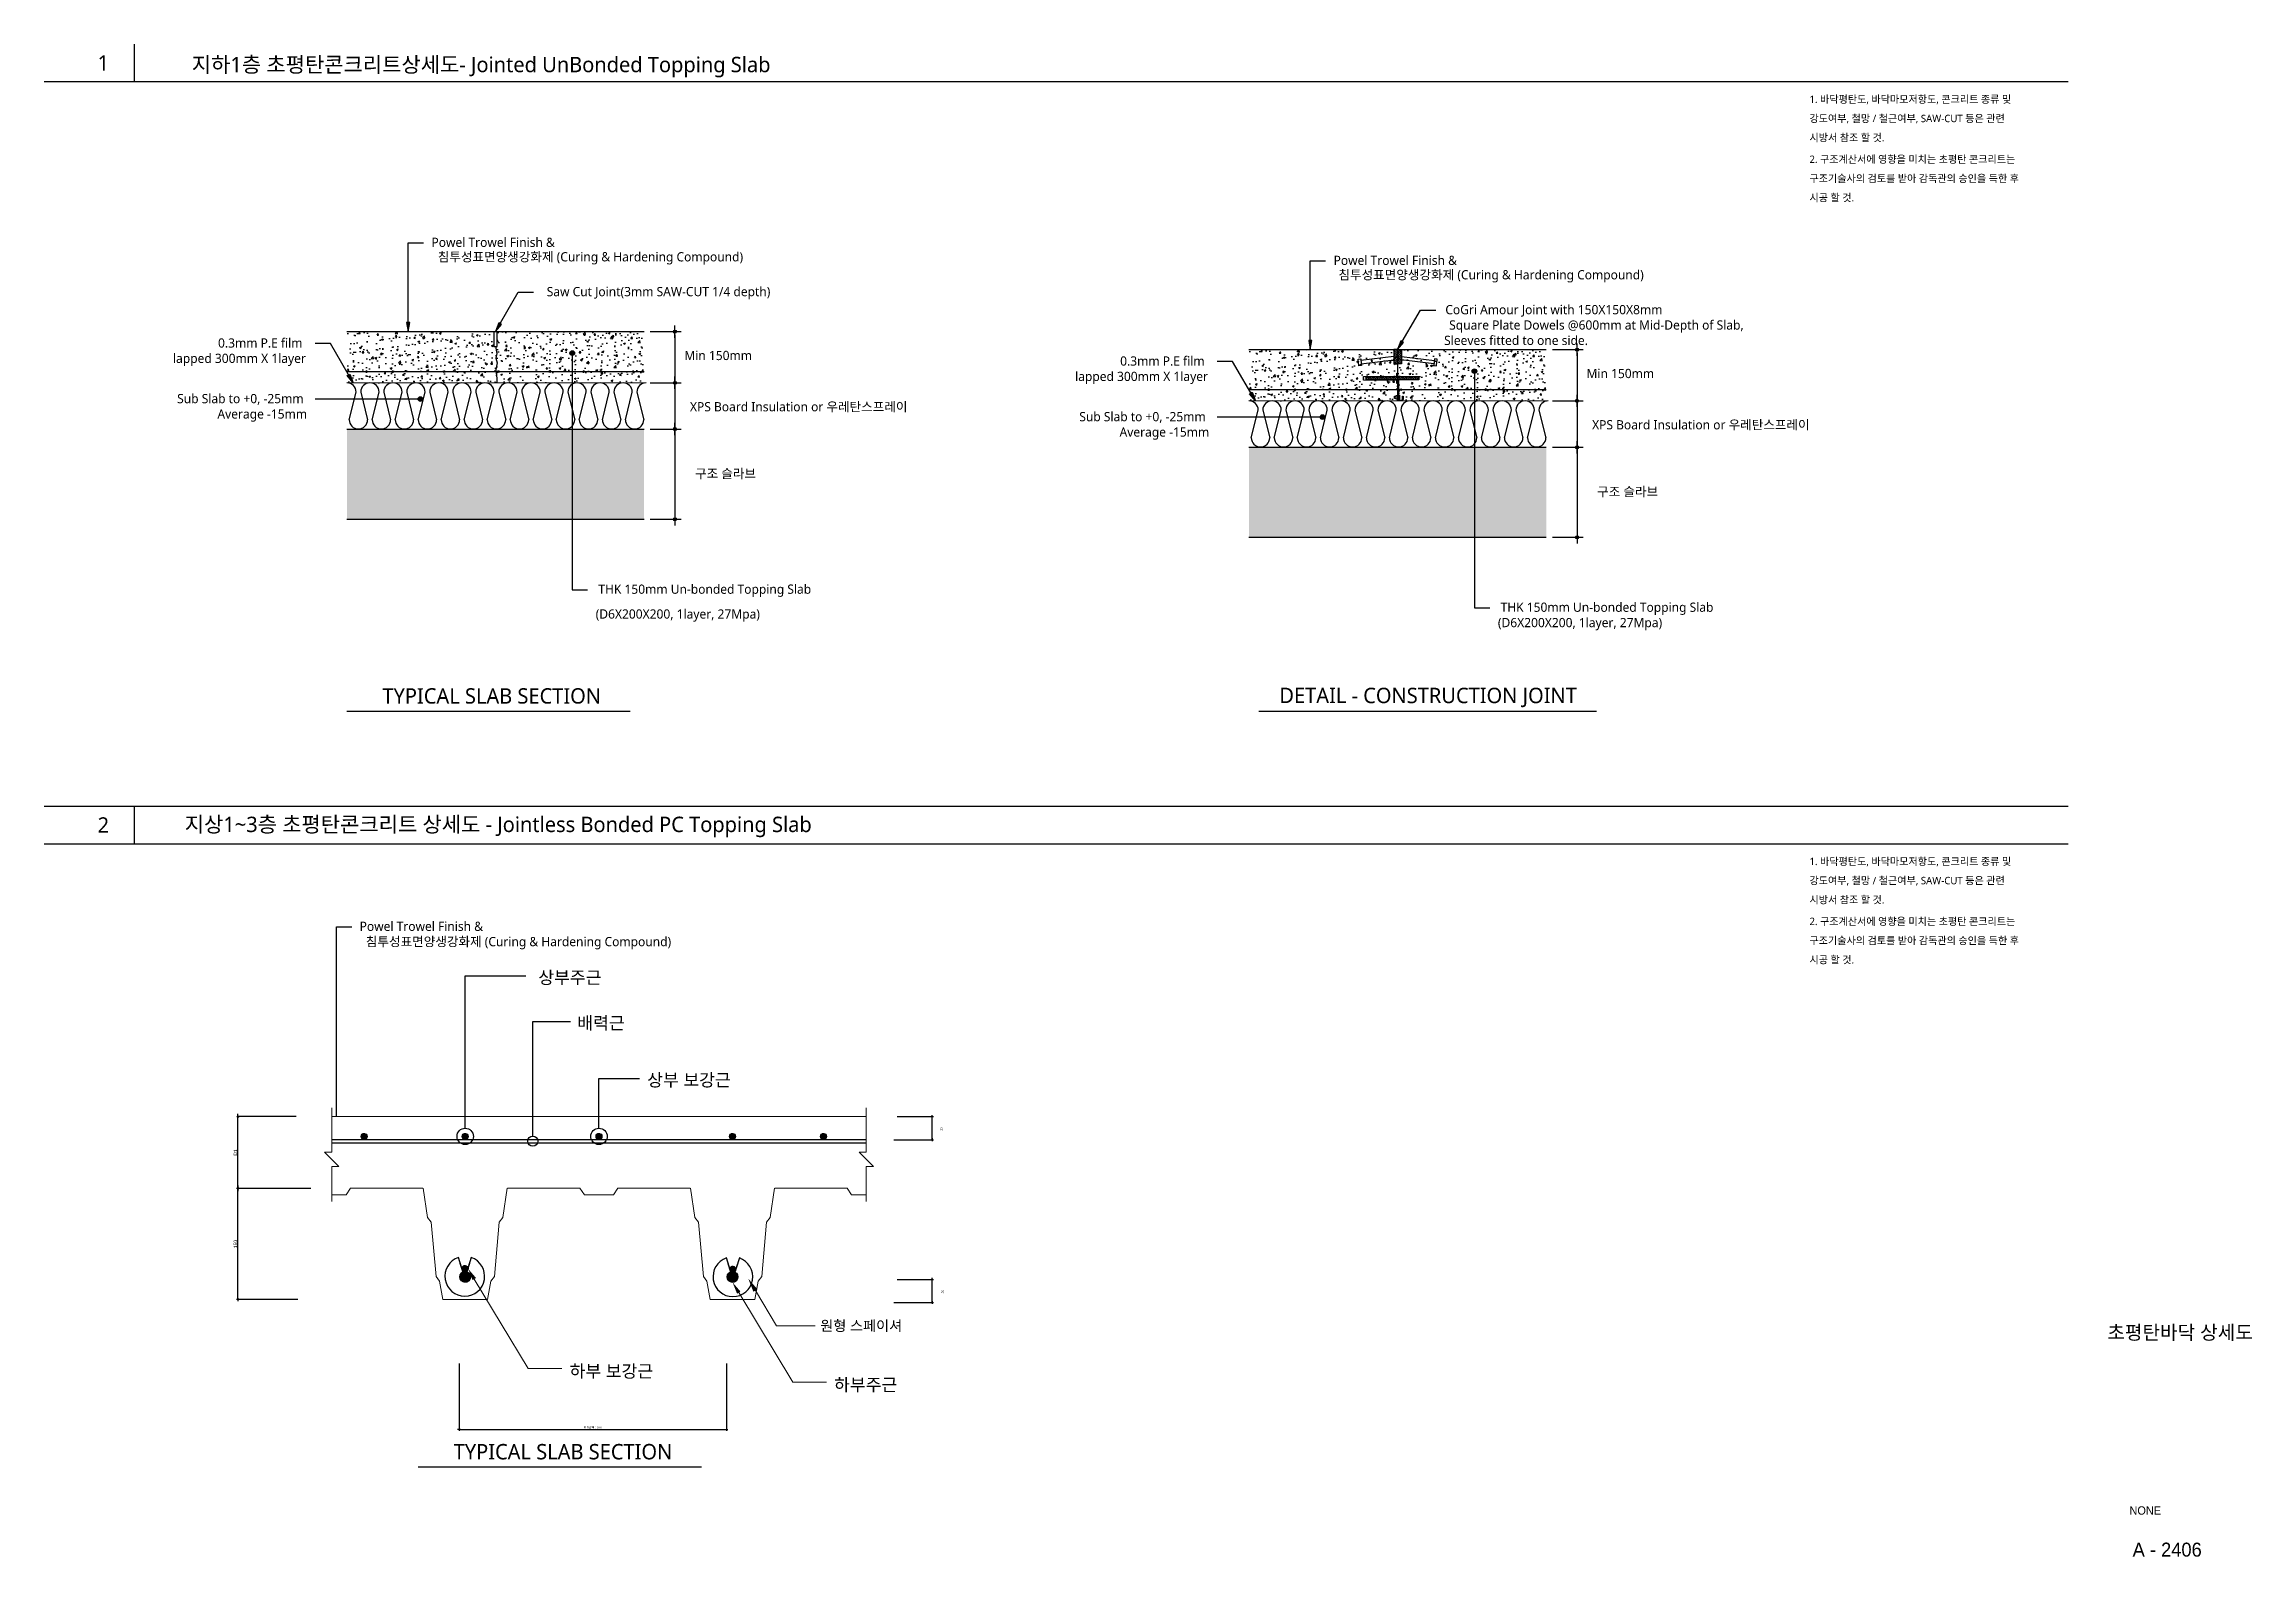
# Model space of a CAD drawing. Header units: millimetres. Extents: x 57495 to 452331, y -19384 to 251052.
import ezdxf
from ezdxf.enums import TextEntityAlignment as Align

# ---------------------------------------------------------------- set-up
doc = ezdxf.new("R2010")
doc.units = ezdxf.units.MM
doc.header["$LTSCALE"] = 50
for name, color, linetype in [('4A.TEC FORM-TEXT', 3, 'Continuous'), ('4A.TEC TEXT 2', 3, 'Continuous'), ('7DIM', 9, 'Continuous'), ('_실명', 7, 'Continuous'), ('A-DIM-S', 9, 'Continuous'), ('A-ELE-2', 2, 'Continuous'), ('A-ELE-3', 3, 'Continuous'), ('A-ELE-7', 7, 'Continuous'), ('A-ELE-8', 8, 'Continuous'), ('A-ELE-9', 9, 'Continuous'), ('A-FIN-6', 6, 'Continuous'), ('A-HAT-253', 253, 'Continuous'), ('A-INS', 9, 'Continuous'), ('A-LEAD', 7, 'Continuous'), ('A-SHEET', 7, 'Continuous'), ('A-TEX-3', 3, 'Continuous'), ('A-TEX-SYM-2', 3, 'Continuous'), ('BEAM', 2, 'Continuous'), ('DIM', 7, 'Continuous'), ('H-Beam', 4, 'Continuous')]:
    doc.layers.add(name, color=color, linetype=linetype)
doc.layers.add('용접', color=4, linetype='Continuous', lineweight=9)
doc.styles.get("Standard").update_dxf_attribs({"font": 'txt.shx'})
doc.styles.add('SWTD', font='')
doc.styles.add('나눔고딕', font='')
doc.styles.add('돋움', font='')
doc.styles.add('돋음', font='')
doc.styles.add('맑은고딕', font='')
doc.styles.get('SWTD').set_extended_font_data('HYGothic-Medium')
doc.styles.get('나눔고딕').set_extended_font_data('Dotum')
doc.styles.get('돋움').set_extended_font_data('Dotum')
doc.styles.get('돋음').set_extended_font_data('Dotum')
doc.styles.get('맑은고딕').set_extended_font_data('Malgun Gothic')
doc.dimstyles.new('STANDARD$0', dxfattribs={"dimscale": 50, "dimtxt": 2.5, "dimasz": 2, "dimexe": 1, "dimexo": 1, "dimgap": 1, "dimtad": 1, "dimdec": 4, "dimdsep": 46, "dimtxsty": 'Standard', "dimcen": 0, "dimclrd": 256, "dimclre": 256, "dimclrt": 256, "dimadec": 0, "dimazin": 0, "dimtfac": 1, "dimtdec": 4, "dimtmove": 0, "dimatfit": 3, "dimfxl": 1, "dimtolj": 1, "dimtzin": 0, "dimarcsym": 0})
pattern_1 = [(45, (-4345223.93, -3008644.94), (-162.045304, 162.045304), [])]
pattern_2 = [(45, (-586569.0782, -253412.3011), (-1.552976185, 1.552976185), [])]

# ---------------------------------------------------------------- blocks, each defined once
blk = doc.blocks.new('DIMDOT(S)')
at = {"layer": 'A-DIM-S', "linetype": 'Continuous'}
blk.add_line((-2, 0), (2, 0), dxfattribs=at)
for radius in [0.5, 0.25]:
    blk.add_circle((0, 0), radius, dxfattribs=at)
blk = doc.blocks.new('DIMDOT')
blk.add_line((-2, 0), (2, 0))
blk.add_circle((0, 0), 0.5)
blk = doc.blocks.new('*D79')
at = {"layer": '7DIM', "linetype": 'ByBlock', "lineweight": -2, "transparency": 16777216}
for p, q in [((8383202, -1560020), (8383202, -1560964)), ((8386937, -1560020), (8386937, -1560964)), ((8383212, -1560944), (8386927, -1560944))]:
    blk.add_line(p, q, dxfattribs=at)
at = {"layer": 'Defpoints', "color": 0, "linetype": 'ByBlock', "transparency": 16777216}
for p in [(8383202, -1560000), (8386937, -1560000), (8386937, -1560944)]:
    blk.add_point(p, dxfattribs=at)
at = {"layer": '7DIM', "linetype": 'ByBlock', "lineweight": -2, "transparency": 16777216, "xscale": 10, "yscale": 10, "zscale": 10, "rotation": 180}
blk.add_blockref('DIMDOT', (8383202, -1560944), dxfattribs=at)
at = {"layer": '7DIM', "linetype": 'ByBlock', "lineweight": -2, "transparency": 16777216, "xscale": 10, "yscale": 10, "zscale": 10}
blk.add_blockref('DIMDOT', (8386937, -1560944), dxfattribs=at)
at = {"layer": '7DIM', "color": 6, "linetype": 'ByBlock', "transparency": 16777216, "insert": (8385069, -1560916), "char_height": 30, "attachment_point": 5, "style": '돋음'}
blk.add_mtext('\\A1;RIB간격 : 300', dxfattribs=at)
blk = doc.blocks.new('*D80')
at = {"layer": '7DIM', "linetype": 'ByBlock', "lineweight": -2}
for p, q in [((8380924, -1556574), (8380102, -1556574)), ((8380112, -1557556), (8380112, -1556594)), ((8381130, -1557576), (8380102, -1557576))]:
    blk.add_line(p, q, dxfattribs=at)
at = {"layer": 'Defpoints', "color": 0, "linetype": 'ByBlock'}
for p in [(8380112, -1556574), (8380944, -1556574), (8381150, -1557576)]:
    blk.add_point(p, dxfattribs=at)
at = {"layer": '7DIM', "linetype": 'ByBlock', "lineweight": -2, "xscale": 20, "yscale": 20, "zscale": 20}
for p, rotation in [((8380112, -1556574), 90), ((8380112, -1557576), 270)]:
    blk.add_blockref('DIMDOT', p, dxfattribs=dict(at, rotation=rotation))
at = {"layer": '7DIM', "color": 6, "linetype": 'ByBlock', "insert": (8380077, -1557075), "char_height": 50, "attachment_point": 5, "rotation": 90, "style": '돋음'}
blk.add_mtext('\\A1;D1', dxfattribs=at)
blk = doc.blocks.new('*D81')
at = {"layer": '7DIM', "linetype": 'ByBlock', "lineweight": -2, "transparency": 16777216}
for p, q in [((8380924, -1557576), (8380092, -1557576)), ((8380112, -1559120), (8380112, -1557586)), ((8380951, -1559130), (8380092, -1559130))]:
    blk.add_line(p, q, dxfattribs=at)
at = {"layer": 'Defpoints', "color": 0, "linetype": 'ByBlock', "transparency": 16777216}
for p in [(8380112, -1557576), (8380944, -1557576), (8380971, -1559130)]:
    blk.add_point(p, dxfattribs=at)
at = {"layer": '7DIM', "linetype": 'ByBlock', "lineweight": -2, "transparency": 16777216, "xscale": 10, "yscale": 10, "zscale": 10}
for p, rotation in [((8380112, -1557576), 90), ((8380112, -1559130), 270)]:
    blk.add_blockref('DIMDOT', p, dxfattribs=dict(at, rotation=rotation))
at = {"layer": '7DIM', "color": 6, "linetype": 'ByBlock', "transparency": 16777216, "insert": (8380077, -1558353), "char_height": 50, "attachment_point": 5, "rotation": 90, "style": '돋음'}
blk.add_mtext('\\A1;150', dxfattribs=at)
blk = doc.blocks.new('*D82')
at = {"layer": '7DIM', "linetype": 'ByBlock', "lineweight": -2, "transparency": 16777216}
for p, q in [((8389323, -1556574), (8389833, -1556574)), ((8389813, -1556886), (8389813, -1556584)), ((8389275, -1556896), (8389833, -1556896))]:
    blk.add_line(p, q, dxfattribs=at)
at = {"layer": 'Defpoints', "color": 0, "linetype": 'ByBlock', "transparency": 16777216}
for p in [(8389303, -1556574), (8389813, -1556574), (8389255, -1556896)]:
    blk.add_point(p, dxfattribs=at)
at = {"layer": '7DIM', "linetype": 'ByBlock', "lineweight": -2, "transparency": 16777216, "xscale": 10, "yscale": 10, "zscale": 10}
for p, rotation in [((8389813, -1556574), 90), ((8389813, -1556896), 270)]:
    blk.add_blockref('DIMDOT', p, dxfattribs=dict(at, rotation=rotation))
at = {"layer": '7DIM', "color": 6, "linetype": 'ByBlock', "transparency": 16777216, "insert": (8389943, -1556746), "char_height": 30, "attachment_point": 5, "rotation": 90, "style": '돋음'}
blk.add_mtext('\\A1;30', dxfattribs=at)
blk = doc.blocks.new('*D83')
at = {"layer": '7DIM', "linetype": 'ByBlock', "lineweight": -2, "transparency": 16777216}
for p, q in [((8389323, -1558847), (8389833, -1558847)), ((8389813, -1559160), (8389813, -1558857)), ((8389275, -1559170), (8389833, -1559170))]:
    blk.add_line(p, q, dxfattribs=at)
at = {"layer": 'Defpoints', "color": 0, "linetype": 'ByBlock', "transparency": 16777216}
for p in [(8389303, -1558847), (8389813, -1558847), (8389255, -1559170)]:
    blk.add_point(p, dxfattribs=at)
at = {"layer": '7DIM', "linetype": 'ByBlock', "lineweight": -2, "transparency": 16777216, "xscale": 10, "yscale": 10, "zscale": 10}
for p, rotation in [((8389813, -1558847), 90), ((8389813, -1559170), 270)]:
    blk.add_blockref('DIMDOT', p, dxfattribs=dict(at, rotation=rotation))
at = {"layer": '7DIM', "color": 6, "linetype": 'ByBlock', "transparency": 16777216, "insert": (8389957, -1559019), "char_height": 30, "attachment_point": 5, "rotation": 90, "style": '돋음'}
blk.add_mtext('\\A1;30', dxfattribs=at)
blk = doc.blocks.new('dwg8643')
h = blk.add_hatch()
h.set_pattern_fill('ANSI31', color=256, scale=0.691729, style=0)
h.set_pattern_definition([(45, (-65061.598, 10762.799), (-1.552976185, 1.552976185), [])])
edge = h.paths.add_edge_path()
edge.add_ellipse((1823.96336, 4113.99471), major_axis=(41.37033, 0), ratio=1, start_angle=0, end_angle=360)
h = blk.add_hatch()
h.set_pattern_fill('ANSI31', color=256, scale=0.691729, style=0)
h.set_pattern_definition([(45, (-63649.7298, 10762.799), (-1.552976185, 1.552976185), [])])
edge = h.paths.add_edge_path()
edge.add_ellipse((3235.83159, 4113.99471), major_axis=(41.37033, 0), ratio=1, start_angle=0, end_angle=360)
h = blk.add_hatch()
h.set_pattern_fill('ANSI31', color=256, scale=0.691729, style=0)
h.set_pattern_definition([(45, (-61780.4696, 10762.9903), (-1.552976185, 1.552976185), [])])
edge = h.paths.add_edge_path()
edge.add_arc((5105.09177, 4114.18606), 41.37033, 0, 360)
h = blk.add_hatch()
h.set_pattern_fill('ANSI31', color=256, scale=0.691729, style=0)
h.set_pattern_definition([(45, (-59914.3925, 10762.799), (-1.552976185, 1.552976185), [])])
edge = h.paths.add_edge_path()
edge.add_arc((6971.16889, 4113.99471), 41.37033, 0, 360)
h = blk.add_hatch()
h.set_pattern_fill('ANSI31', color=256, scale=0.691729, style=0)
h.set_pattern_definition([(45, (-58641.9711, 10762.799), (-1.552976185, 1.552976185), [])])
edge = h.paths.add_edge_path()
edge.add_arc((8243.5903, 4113.99471), 41.37033, 0, 360)
h = blk.add_hatch()
h.set_pattern_fill('ANSI31', color=256, scale=0.691729, style=0)
h.set_pattern_definition([(45, (-63651.0757, 8917.484), (-1.552976185, 1.552976185), [])])
edge = h.paths.add_edge_path()
edge.add_arc((3234.48576, 2268.67965), 41.37033, 0, 360)
h = blk.add_hatch()
h.set_pattern_fill('ANSI31', color=256, scale=0.691729, style=0)
h.set_pattern_definition([(45, (-59909.7627, 8908.9016), (-1.552976185, 1.552976185), [])])
edge = h.paths.add_edge_path()
edge.add_arc((6975.7987, 2260.09732), 41.37033, 0, 360)
at = {"layer": 'BEAM'}
h = blk.add_hatch(dxfattribs=at)
h.set_pattern_fill('ANSI31', color=256, scale=0.691729, style=0)
h.set_pattern_definition(pattern_2)
edge = h.paths.add_edge_path()
edge.add_ellipse((3235.83159, 2151.85447), major_axis=(75.41467, 0), ratio=1, start_angle=0, end_angle=360)
h = blk.add_hatch(dxfattribs=at)
h.set_pattern_fill('ANSI31', color=256, scale=0.691729, style=0)
h.set_pattern_definition(pattern_2)
edge = h.paths.add_edge_path()
edge.add_arc((6971.1691, 2151.85447), 75.41467, 0, 360)
for p, q in [((3230.81896, 2136.53866, 3333.33333), (3140.74493, 2423.07779, 3333.33333)), ((3230.81896, 2136.53866, 3333.33333), (3166.8359, 2340.07849, 3333.33333)), ((3320.80696, 2422.80411, 3333.33333), (3230.81896, 2136.53866, 3333.33333)), ((3294.80203, 2340.07849, 3333.33333), (3230.81896, 2136.53866, 3333.33333)), ((6976.23397, 2129.65605, 3333.33333), (6886.15995, 2416.19518, 3333.33333)), ((6976.23397, 2129.65605, 3333.33333), (6912.25091, 2333.19587, 3333.33333)), ((7066.22197, 2415.9215, 3333.33333), (6976.23397, 2129.65605, 3333.33333)), ((7040.21704, 2333.19587, 3333.33333), (6976.23397, 2129.65605, 3333.33333))]:
    blk.add_line(p, q)
for centre, radius in [((1823.96336, 4113.99471, 3333.33333), 41.37033), ((3235.83159, 4113.99471, 3333.33333), 41.37033), ((5105.09177, 4114.18606, 3333.33333), 41.37033), ((6971.16889, 4113.99471, 3333.33333), 41.37033), ((8243.5903, 4113.99471, 3333.33333), 41.37033), ((3235.83159, 2151.85447, 3333.33333), 75.41467), ((3234.48576, 2268.67965, 3333.33333), 41.37033), ((6971.1691, 2151.85447, 3333.33333), 75.41467), ((6975.7987, 2260.09732, 3333.33333), 41.37033)]:
    blk.add_circle(centre, radius)
for centre in [(3230.37721, 2160.59211, 3333.33333), (6975.79222, 2153.7095, 3333.33333)]:
    blk.add_arc(centre, 277.3674, 108.8537482, 70.972083959)
at = {"layer": '_실명'}
for p, q in [((3235.83159, 4228.49854, 3333.33333), (3235.83159, 6355.16839, 3333.33333)), ((3235.83159, 6355.16839, 3333.33333), (4085.04367, 6355.16839, 3333.33333)), ((4179.81834, 4117.73086, 3333.33333), (4179.81834, 5720.09793, 3333.33333)), ((4179.81834, 5720.09793, 3333.33333), (4709.01241, 5720.09793, 3333.33333)), ((5105.09177, 4228.68989, 3333.33333), (5105.09177, 4923.51891, 3333.33333)), ((5105.09177, 4923.51891, 3333.33333), (5672.08086, 4923.51891, 3333.33333))]:
    blk.add_line(p, q, dxfattribs=at)
for centre, radius in [((3235.83159, 4113.99471, 3333.33333), 114.50383), ((4179.81834, 4047.91348, 3333.33333), 69.81738), ((5105.09177, 4114.18606, 3333.33333), 114.50383)]:
    blk.add_circle(centre, radius, dxfattribs=at)
at = {"layer": 'H-Beam', "color": 4}
for p, q in [((1371.34569, 4072.81573, 3333.33333), (8838.83786, 4072.81573, 3333.33333)), ((1371.34569, 4023.01123, 3333.33333), (8838.83786, 4023.01123, 3333.33333))]:
    blk.add_line(p, q, dxfattribs=at)
at = {"layer": '용접', "color": 2}
for p, q in [((8838.83786, 4390.7557, 3333.33333), (1371.34569, 4390.7557, 3333.33333)), ((1570.49364, 3296.97401, 3333.33333), (1368.16284, 3296.97401, 3333.33333)), ((1570.49364, 3296.97401, 3333.33333), (1632.39171, 3390.35746, 3333.33333)), ((2644.40328, 3390.35746, 3333.33333), (1632.39171, 3390.35746, 3333.33333)), ((2710.96386, 2979.07271, 3333.33333), (2647.6469, 3390.35746, 3333.33333)), ((3760.69932, 2979.07271, 3333.33333), (3824.01629, 3390.35746, 3333.33333)), ((4839.27148, 3390.35746, 3333.33333), (3827.2599, 3390.35746, 3333.33333)), ((4901.16955, 3296.97401, 3333.33333), (4839.27148, 3390.35746, 3333.33333)), ((4901.16955, 3296.97401, 3333.33333), (5103.50035, 3296.97401, 3333.33333)), ((5305.83115, 3296.97401, 3333.33333), (5103.50035, 3296.97401, 3333.33333)), ((5305.83115, 3296.97401, 3333.33333), (5367.72922, 3390.35746, 3333.33333)), ((6379.74079, 3390.35746, 3333.33333), (5367.72922, 3390.35746, 3333.33333)), ((6446.30137, 2979.07271, 3333.33333), (6382.98441, 3390.35746, 3333.33333)), ((7496.03683, 2979.07271, 3333.33333), (7559.3538, 3390.35746, 3333.33333)), ((7562.59741, 3390.35746, 3333.33333), (8571.36537, 3390.35746, 3333.33333)), ((8633.26344, 3296.97401, 3333.33333), (8571.36537, 3390.35746, 3333.33333)), ((8633.26344, 3296.97401, 3333.33333), (8835.59424, 3296.97401, 3333.33333)), ((8838.83759, 3296.97401, 3333.33333), (8835.59424, 3296.97401, 3333.33333)), ((2760.76837, 2916.81708, 3333.33333), (2710.96386, 2979.07271, 3333.33333)), ((2827.978, 2156.06185, 3333.33333), (2760.76837, 2916.81708, 3333.33333)), ((3643.68519, 2156.06185, 3333.33333), (3710.89482, 2916.81708, 3333.33333)), ((3710.89482, 2916.81708, 3333.33333), (3760.69932, 2979.07271, 3333.33333)), ((6496.10588, 2916.81708, 3333.33333), (6446.30137, 2979.07271, 3333.33333)), ((6563.31551, 2156.06185, 3333.33333), (6496.10588, 2916.81708, 3333.33333)), ((7379.0227, 2156.06185, 3333.33333), (7446.23233, 2916.81708, 3333.33333)), ((7446.23233, 2916.81708, 3333.33333), (7496.03683, 2979.07271, 3333.33333)), ((2877.78251, 2093.80622, 3333.33333), (2827.978, 2156.06185, 3333.33333)), ((2924.55363, 1833.96667, 3333.33333), (2877.78251, 2093.80622, 3333.33333)), ((3547.10956, 1833.96667, 3333.33333), (3593.88068, 2093.80622, 3333.33333)), ((3593.88068, 2093.80622, 3333.33333), (3643.68519, 2156.06185, 3333.33333)), ((6613.12002, 2093.80622, 3333.33333), (6563.31551, 2156.06185, 3333.33333)), ((6659.89114, 1833.96667, 3333.33333), (6613.12002, 2093.80622, 3333.33333)), ((7282.44707, 1833.96667, 3333.33333), (7329.21819, 2093.80622, 3333.33333)), ((7329.21819, 2093.80622, 3333.33333), (7379.0227, 2156.06185, 3333.33333)), ((3298.08723, 1833.96667, 3333.33333), (2924.55363, 1833.96667, 3333.33333)), ((3547.10956, 1833.96667, 3333.33333), (3298.08723, 1833.96667, 3333.33333)), ((6908.91347, 1833.96667, 3333.33333), (6659.89114, 1833.96667, 3333.33333)), ((7282.44707, 1833.96667, 3333.33333), (6908.91347, 1833.96667, 3333.33333))]:
    blk.add_line(p, q, dxfattribs=at)
at = {"layer": '용접'}
for p, q in [((3363.24006, 2121.58122, 3333.33333), (4117.464, 872.71459, 3333.33333)), ((7058.61702, 1931.64091, 3333.33333), (7812.84096, 682.77427, 3333.33333)), ((7291.47468, 1960.95815, 3333.33333), (7587.40541, 1469.14988, 3333.33333)), ((7587.40541, 1469.14988, 3333.33333), (8127.94215, 1469.14988, 3333.33333)), ((4117.464, 872.71459, 3333.33333), (4587.55093, 872.71459, 3333.33333)), ((7812.84096, 682.77427, 3333.33333), (8282.92789, 682.77427, 3333.33333))]:
    blk.add_line(p, q, dxfattribs=at)
at = {"layer": '용접', "elevation": 3333.33333}
for points in [[(1371.34602, 3203.59035), (1371.34569, 3695.40976), (1470.95468, 3695.40976), (1271.73669, 3894.62775), (1371.34569, 3894.62775), (1371.34641, 4515.26695)], [(8838.83766, 3203.59035), (8838.83732, 3695.40976), (8938.44632, 3695.40976), (8739.22833, 3894.62775), (8838.83732, 3894.62775), (8838.83804, 4515.26695)]]:
    blk.add_lwpolyline(points, dxfattribs=at)
at = {"layer": '용접'}
for points in [[(3339.10691, 2107.00657, 3333.33333), (3275.79214, 2266.38011, 3333.33333), (3387.37321, 2136.15588, 3333.33333)], [(7034.48388, 1917.06626, 3333.33333), (6971.1691, 2076.4398, 3333.33333), (7082.75017, 1946.21556, 3333.33333)], [(7263.35837, 1943.97795, 3333.33333), (7189.59351, 2129.65605, 3333.33333), (7319.591, 1977.93834, 3333.33333)]]:
    blk.add_solid(points, dxfattribs=at)
at = {"color": 2, "style": 'SWTD'}
for s, height, p in [('상부주근', 175.84762, (4257.68385, 6245.42643, 3333.33333)), ('배력근', 175.84762, (4803.24096, 5610.35597, 3333.33333)), ('상부 보강근', 175.84762, (5779.20287, 4813.77695, 3333.33333)), ('원형 스페이셔', 144.929357, (8196.9947, 1396.87856, 3333.33333)), ('하부 보강근', 175.84762, (4694.84343, 746.6979, 3333.33333)), ('하부주근', 175.84762, (8390.22039, 556.75759, 3333.33333))]:
    blk.add_text(s, height=height, dxfattribs=at).set_placement(p)
at = {"layer": '7DIM', "linetype": 'ByBlock'}
for base, p1, p2, text, override, picture, middle in [((60.06784, 4390.7557, 3333.33333), (1098.73513, 3388.64934, 3333.33333), (892.8412, 4390.7557, 3333.33333), 'D1', {"dimscale": 10, "dimtxt": 5, "dimexo": 2, "dimtxsty": '돋음', "dimblk": 'DIMDOT', "dimcen": 0, "dimclrd": 256, "dimclre": 256, "dimclrt": 6, "dimtfac": 0.1, "dimtvp": 0.093333}, '*D80', (25.03392, 3889.70252, 3333.33333)), ((60.06784, 3388.64934, 3333.33333), (919.7497, 1833.96667, 3333.33333), (892.8412, 3388.64934, 3333.33333), '150', {"dimscale": 10, "dimtxt": 5, "dimasz": 1, "dimexe": 2, "dimexo": 2, "dimgap": 1, "dimtad": 1, "dimdec": 0, "dimzin": 8, "dimtxsty": '돋음', "dimblk": 'DIMDOT', "dimcen": 0, "dimdle": 2, "dimclrd": 256, "dimclre": 256, "dimclrt": 6, "dimadec": 0, "dimtm": 0, "dimtfac": 0.1, "dimtdec": 0, "dimtix": 1, "dimtofl": 1, "dimtmove": 2, "dimtvp": 0.093333, "dimtzin": 8}, '*D81', (25.03392, 2611.30801, 3333.33333))]:
    dim = blk.add_linear_dim(base=base, p1=p1, p2=p2, angle=90, text=text, dimstyle='STANDARD$0', override=override, dxfattribs=at)
    dim.commit()
    dim.dimension.update_dxf_attribs({"geometry": picture, "text_midpoint": middle, "insert": (-8380051.57319, 1560964.39896)})
for base, p1, p2, picture, middle in [((9761.71092, 4390.7557, 3333.33333), (9203.21715, 4067.92434, 3333.33333), (9251.10811, 4390.7557, 3333.33333), '*D82', (9891.32919, 4218.84884, 3333.33333)), ((9761.71092, 2117.46282, 3333.33333), (9203.21715, 1794.63146, 3333.33333), (9251.10811, 2117.46282, 3333.33333), '*D83', (9905.48215, 1945.55596, 3333.33333))]:
    dim = blk.add_linear_dim(base=base, p1=p1, p2=p2, angle=90, text='30', dimstyle='STANDARD$0', override={"dimscale": 10, "dimtxt": 3, "dimasz": 1, "dimexe": 2, "dimexo": 2, "dimgap": 1, "dimtad": 1, "dimdec": 0, "dimzin": 8, "dimtxsty": '돋음', "dimblk": 'DIMDOT', "dimcen": 0, "dimdle": 2, "dimclrd": 256, "dimclre": 256, "dimclrt": 6, "dimadec": 0, "dimtm": 0, "dimtfac": 0.1, "dimtdec": 0, "dimtix": 1, "dimtofl": 1, "dimtmove": 2, "dimtvp": 0.093333, "dimtzin": 8}, dxfattribs=at)
    dim.commit()
    dim.dimension.update_dxf_attribs({"geometry": picture, "text_midpoint": middle, "dimtype": 128, "insert": (-8380051.57319, 1560964.39896)})
dim = blk.add_linear_dim(base=(6885.27587, 20, 3333.33333), p1=(3149.93836, 964.28864, 3333.33333), p2=(6885.27587, 964.28864, 3333.33333), text='RIB간격 : 300', dimstyle='STANDARD$0', override={"dimscale": 10, "dimtxt": 3, "dimasz": 1, "dimexe": 2, "dimexo": 2, "dimgap": 1, "dimtad": 1, "dimdec": 0, "dimzin": 8, "dimtxsty": '돋음', "dimblk": 'DIMDOT', "dimcen": 0, "dimdle": 2, "dimclrd": 256, "dimclre": 256, "dimclrt": 6, "dimadec": 0, "dimtm": 0, "dimtfac": 0.1, "dimtdec": 0, "dimtix": 1, "dimtofl": 1, "dimtmove": 2, "dimtvp": 0.093333, "dimtzin": 8}, dxfattribs=at)
dim.commit()
dim.dimension.update_dxf_attribs({"geometry": '*D79', "text_midpoint": (5017.60711, 48.07327, 3333.33333), "insert": (-8380051.57319, 1560964.39896)})

msp = doc.modelspace()

# ---------------------------------------------------------------- hatches: boundary and pattern name
at = {"layer": 'A-HAT-253'}
h = msp.add_hatch(dxfattribs=at)
h.set_pattern_fill('AR-CONC', color=256, scale=458.333333)
h.set_pattern_definition([(50, (982626.3, -443142.6), (3287.4425, -287.614), [343.75, -3781.25]), (355, (982626.3, -443142.6), (-635.944, 3447.547), [275, -3025]), (100.45144, (982900.3, -443166.6), (2651.499, 3159.933), [292.143, -3213.568]), (46.1842, (982626.3, -442226), (4891.523, -758.63), [515.625, -5671.875]), (96.63564, (983034, -442289), (4283.867, 4464.71), [438.214, -4820.355]), (351.18416, (982626.3, -442226), (4283.867, 4464.71), [412.5, -4537.5]), (21, (983084.7, -442455), (2735.824, -1845.3366), [343.75, -3781.25]), (326, (983084.7, -442455), (1115.195, 3323.604), [275, -3025]), (71.45144, (983312.7, -442609), (3851.019, 1478.268), [292.143, -3213.568]), (37.5, (982626.3, -443142.6), (55.7327, 1525.7635), [0, -2988.3333, 0, -3070.8333, 0, -3036.4583]), (7.5, (982626.3, -443142.6), (1205.7354, 1807.7203), [0, -1750.8333, 0, -2919.5833, 0, -1157.2917]), (327.5, (981604.3, -443142.6), (2446.6862, -103.3765), [0, -1145.8333, 0, -3575, 0, -4743.75]), (317.5, (981146, -443142.6), (2672.9366, 458.8145), [0, -1489.5833, 0, -2374.1667, 0, -3368.75])])
h.paths.add_polyline_path([(111634, 190497), (164800, 190497), (164800, 199663), (111634, 199663)])
h = msp.add_hatch(dxfattribs=at)
h.set_pattern_fill('AR-CONC', color=256, scale=458.333333)
h.set_pattern_definition([(50, (1143967.7, -446368.2), (3287.4425, -287.614), [343.75, -3781.25]), (355, (1143967.7, -446368.2), (-635.944, 3447.547), [275, -3025]), (100.45144, (1144241.6, -446392), (2651.499, 3159.933), [292.143, -3213.568]), (46.1842, (1143967.7, -445451.5), (4891.523, -758.63), [515.625, -5671.875]), (96.63564, (1144375.3, -445514.7), (4283.867, 4464.71), [438.214, -4820.355]), (351.18416, (1143967.7, -445451.5), (4283.867, 4464.71), [412.5, -4537.5]), (21, (1144426, -445680.7), (2735.824, -1845.3366), [343.75, -3781.25]), (326, (1144426, -445680.7), (1115.195, 3323.604), [275, -3025]), (71.45144, (1144654, -445834.5), (3851.019, 1478.268), [292.143, -3213.568]), (37.5, (1143967.7, -446368.2), (55.7327, 1525.7635), [0, -2988.3333, 0, -3070.8333, 0, -3036.4583]), (7.5, (1143967.7, -446368.2), (1205.7354, 1807.7203), [0, -1750.8333, 0, -2919.5833, 0, -1157.2917]), (327.5, (1142945.6, -446368.2), (2446.6862, -103.3765), [0, -1145.8333, 0, -3575, 0, -4743.75]), (317.5, (1142487.2, -446368.2), (2672.9366, 458.8145), [0, -1489.5833, 0, -2374.1667, 0, -3368.75])])
h.paths.add_polyline_path([(272975, 187271), (326142, 187271), (326142, 196438), (272975, 196438)])
h = msp.add_hatch(dxfattribs=at)
h.set_pattern_fill('LINE', color=256, scale=1833.333333, angle=45, style=0)
h.set_pattern_definition(pattern_1)
h.paths.add_polyline_path([(299511, 196438), (298883, 196438), (298883, 193926), (299511, 193926)])
h.paths.add_polyline_path([(300234, 196438), (299606, 196438), (299606, 193926), (300234, 193926)])
h = msp.add_hatch(color=256, dxfattribs=at)
h.dxf.hatch_style = 1
h.paths.add_polyline_path([(299511, 192252), (299386, 192252), (299386, 191712, -0.4131905), (299355, 191680), (293482, 191629, 0.41166), (293451, 191598), (293451, 191023, 0.4116598), (293482, 190991), (299355, 190940, -0.4116601), (299386, 190909), (299386, 190368), (299511, 190368), (299511, 191053), (293859, 191053), (293859, 191555), (299511, 191555)])
h = msp.add_hatch(dxfattribs=at)
h.set_pattern_fill('LINE', color=256, scale=1833.333333, angle=45, style=0)
h.set_pattern_definition(pattern_1)
h.paths.add_polyline_path([(303374, 191555), (299606, 191555), (299606, 191053), (303374, 191053)])
h.paths.add_polyline_path([(299511, 191555), (293859, 191555), (293859, 191053), (299511, 191053)])
h = msp.add_hatch(color=256, dxfattribs=at)
h.dxf.hatch_style = 1
h.paths.add_polyline_path([(111634, 182247), (164800, 182247), (164800, 166113), (111634, 166113)])
h = msp.add_hatch(color=256, dxfattribs=at)
h.dxf.hatch_style = 1
h.paths.add_polyline_path([(272975, 179021), (326142, 179021), (326142, 162888), (272975, 162888)])
at = {"layer": 'A-LEAD', "ltscale": 0.05}
for points in [[(122871, 201313), (122321, 201313), (122596, 199663)], [(139280, 200955), (138804, 201230), (138217, 199663)], [(284212, 198088), (283662, 198088), (283937, 196438)], [(300622, 197729), (300145, 198004), (299558, 196438)], [(111716, 191788), (112192, 192063), (112779, 190497)], [(273057, 188563), (273533, 188838), (274120, 187271)]]:
    msp.add_hatch(color=256, dxfattribs=at).paths.add_polyline_path(points)
h = msp.add_hatch(color=256, dxfattribs=at)
h.dxf.hatch_style = 1
edge = h.paths.add_edge_path()
edge.add_arc((151948, 195816), 413, 0, 360)
h = msp.add_hatch(color=256, dxfattribs=at)
h.dxf.hatch_style = 1
edge = h.paths.add_edge_path()
edge.add_arc((313289, 192591), 413, 0, 360)
h = msp.add_hatch(color=256, dxfattribs=at)
h.dxf.hatch_style = 1
edge = h.paths.add_edge_path()
edge.add_arc((124780, 187609), 413, 0, 360)
h = msp.add_hatch(color=256, dxfattribs=at)
h.dxf.hatch_style = 1
edge = h.paths.add_edge_path()
edge.add_arc((286122, 184383), 413, 0, 360)

# ---------------------------------------------------------------- linework, layer by layer
at = {"layer": 'A-DIM-S'}
for p, q in [((165900, 199663), (171400, 199663)), ((170300, 199113), (170300, 191062)), ((327242, 196438), (332742, 196438)), ((331642, 195888), (331642, 187836)), ((165900, 190512), (171400, 190512)), ((170300, 189962), (170300, 182759)), ((327242, 187286), (332742, 187286)), ((331642, 186736), (331642, 179534)), ((165900, 182247), (171400, 182247)), ((170300, 181659), (170300, 166663)), ((327242, 178984), (332742, 178984)), ((331642, 178434), (331642, 163438)), ((165900, 166113), (171400, 166113)), ((327242, 162888), (332742, 162888))]:
    msp.add_line(p, q, dxfattribs=at)
at = {"layer": 'A-ELE-2'}
for p, q in [((111634, 182247), (164800, 182247)), ((272975, 179021), (326142, 179021))]:
    msp.add_line(p, q, dxfattribs=at)
for points in [[(111634, 166113), (164800, 166113)], [(272975, 162888), (326142, 162888)]]:
    msp.add_lwpolyline(points, dxfattribs=at)
at = {"layer": 'A-ELE-3'}
for p, q in [((111634, 192513), (164800, 192513)), ((272975, 189288), (326142, 189288))]:
    msp.add_line(p, q, dxfattribs=at)
for centre in [(119863, 192513), (129046, 192513), (138774, 192513), (147957, 192513), (157141, 192513), (281204, 189288), (290387, 189288), (300115, 189288), (309299, 189288), (318482, 189288)]:
    msp.add_circle(centre, 161, dxfattribs=at)
at = {"layer": 'A-ELE-7'}
for points in [[(137942, 199663), (137942, 197005), (138492, 197005), (138492, 199663)], [(138224, 197005), (138448, 195766), (138269, 194905), (138537, 194073), (138299, 192914), (138478, 191279), (138434, 190497)]]:
    msp.add_lwpolyline(points, dxfattribs=at)
at = {"layer": 'A-ELE-8', "const_width": 183}
for points in [[(111634, 190497), (164800, 190497)], [(272975, 187271), (326142, 187271)]]:
    msp.add_lwpolyline(points, dxfattribs=at)
at = {"layer": 'A-ELE-9'}
for p, q in [((298883, 196438), (298883, 193926)), ((299511, 196438), (298883, 196438)), ((298883, 193926), (299511, 193926)), ((299511, 196438), (299511, 187460)), ((299606, 196438), (300234, 196438)), ((299606, 187428), (299606, 196438)), ((300234, 193926), (299606, 193926)), ((300234, 196438), (300234, 193926)), ((293859, 191555), (293859, 191053)), ((299511, 191555), (293859, 191555)), ((299511, 191053), (293859, 191053)), ((303374, 191555), (299606, 191555)), ((303374, 191053), (299606, 191053)), ((303374, 191555), (303374, 191053))]:
    msp.add_line(p, q, dxfattribs=at)
at = {"layer": 'A-ELE-9', "flags": 128}
for points in [[(292484, 194722), (292951, 194779), (292953, 194768), (292957, 194735), (292964, 194680), (292973, 194607), (292984, 194518), (292996, 194416), (293010, 194305), (293038, 194075), (293051, 193965), (293064, 193863), (293075, 193774), (293084, 193701), (293091, 193646), (293095, 193613), (293096, 193601), (292629, 193544), (292627, 193555), (292623, 193589), (292616, 193643), (292607, 193716), (292596, 193806), (292584, 193908), (292570, 194018), (292556, 194133), (292542, 194248), (292529, 194358), (292516, 194460), (292505, 194549), (292496, 194623), (292489, 194677), (292485, 194711), (292484, 194722)], [(306633, 194722), (306165, 194779), (306164, 194768), (306160, 194735), (306153, 194680), (306144, 194607), (306133, 194518), (306121, 194416), (306107, 194305), (306079, 194075), (306065, 193965), (306053, 193863), (306042, 193774), (306033, 193701), (306026, 193646), (306022, 193613), (306021, 193601), (306488, 193544), (306490, 193555), (306494, 193589), (306500, 193643), (306509, 193716), (306520, 193806), (306533, 193908), (306547, 194018), (306561, 194133), (306575, 194248), (306588, 194358), (306601, 194460), (306612, 194549), (306621, 194623), (306627, 194677), (306632, 194711), (306633, 194722)]]:
    msp.add_lwpolyline(points, dxfattribs=at)
at = {"layer": 'A-ELE-9'}
for points in [[(298883, 195226), (292986, 194502)], [(299606, 195810), (299511, 195810)], [(300234, 195226), (306131, 194502)], [(299323, 187697), (299009, 187697), (299009, 188102), (299323, 188102)], [(299511, 187585), (299323, 187585), (299323, 188213), (299511, 188213)], [(299511, 187460), (299606, 187460)]]:
    msp.add_lwpolyline(points, dxfattribs=at)
for points in [[(293062, 193879), (298427, 194537, -0.0305528), (298695, 194554), (298883, 194554)], [(306055, 193879), (300690, 194537, 0.0305528), (300422, 194554), (300234, 194554)], [(299511, 190368), (299386, 190368), (299386, 190909, 0.4116599), (299355, 190940), (293482, 190991, -0.4116599), (293451, 191023), (293451, 191598, -0.4116599), (293482, 191629), (299355, 191680, 0.4101309), (299386, 191712), (299386, 192252), (299511, 192252)], [(299606, 191007), (299700, 191007), (299700, 187428, 0.4663077), (299773, 187366), (300401, 187477, 0.3639702), (300453, 187539), (300453, 188095), (300548, 188095), (300548, 187539, -0.3639702), (300418, 187384), (299790, 187274, -0.4663077), (299606, 187428)]]:
    msp.add_lwpolyline(points, format="xyb", dxfattribs=at)
msp.add_lwpolyline([(299706, 188307), (299894, 188307), (299894, 187491), (299706, 187491)], close=True, dxfattribs=at)
at = {"layer": 'A-FIN-6'}
for points in [[(111634, 199663), (164800, 199663)], [(272975, 196438), (298883, 196438)], [(300234, 196438), (326142, 196438)]]:
    msp.add_lwpolyline(points, dxfattribs=at)
at = {"layer": 'A-INS', "ltscale": 0.5}
for p, q in [((112045, 183911), (113280, 188850)), ((114104, 188850), (115338, 183911)), ((116162, 183911), (117397, 188850)), ((118220, 188850), (119455, 183911)), ((120278, 183911), (121513, 188850)), ((122336, 188850), (123571, 183911)), ((124394, 183911), (125629, 188850)), ((126452, 188850), (127687, 183911)), ((128510, 183911), (129745, 188850)), ((130568, 188850), (131803, 183911)), ((132626, 183911), (133861, 188850)), ((134685, 188850), (135919, 183911)), ((136743, 183911), (137978, 188850)), ((138801, 188850), (140036, 183911)), ((140859, 183911), (142094, 188850)), ((142917, 188850), (144152, 183911)), ((144975, 183911), (146210, 188850)), ((147033, 188850), (148268, 183911)), ((149091, 183911), (150326, 188850)), ((151149, 188850), (152384, 183911)), ((153208, 183911), (154442, 188850)), ((155266, 188850), (156501, 183911)), ((157324, 183911), (158559, 188850)), ((159382, 188850), (160617, 183911)), ((161440, 183911), (162675, 188850)), ((163498, 188850), (164733, 183911)), ((273387, 180685), (274622, 185625)), ((275445, 185625), (276680, 180685)), ((277503, 180685), (278738, 185625)), ((279561, 185625), (280796, 180685)), ((281619, 180685), (282854, 185625)), ((283677, 185625), (284912, 180685)), ((285735, 180685), (286970, 185625)), ((287793, 185625), (289028, 180685)), ((289852, 180685), (291086, 185625)), ((291910, 185625), (293145, 180685)), ((293968, 180685), (295203, 185625)), ((296026, 185625), (297261, 180685)), ((298084, 180685), (299319, 185625)), ((300142, 185625), (301377, 180685)), ((302200, 180685), (303435, 185625)), ((304258, 185625), (305493, 180685)), ((306316, 180685), (307551, 185625)), ((308375, 185625), (309609, 180685)), ((310433, 180685), (311668, 185625)), ((312491, 185625), (313726, 180685)), ((314549, 180685), (315784, 185625)), ((316607, 185625), (317842, 180685)), ((318665, 180685), (319900, 185625)), ((320723, 185625), (321958, 180685)), ((322781, 180685), (324016, 185625)), ((324839, 185625), (326074, 180685))]:
    msp.add_line(p, q, dxfattribs=at)
for centre, start, end in [((111634, 188850), 0, 90), ((115750, 188850), 90, 180), ((115750, 188850), 0, 90), ((119866, 188850), 90, 180), ((119866, 188850), 0, 90), ((123982, 188850), 90, 180), ((123982, 188850), 0, 90), ((128099, 188850), 90, 180), ((128099, 188850), 0, 90), ((132215, 188850), 90, 180), ((132215, 188850), 0, 90), ((136331, 188850), 90, 180), ((136331, 188850), 0, 90), ((140447, 188850), 90, 180), ((140447, 188850), 0, 90), ((144564, 188850), 90, 180), ((144564, 188850), 0, 90), ((148680, 188850), 90, 180), ((148680, 188850), 0, 90), ((152796, 188850), 90, 180), ((152796, 188850), 0, 90), ((156912, 188850), 90, 180), ((156912, 188850), 0, 90), ((161028, 188850), 90, 180), ((161028, 188850), 0, 90), ((165145, 188850), 90, 180), ((272975, 185625), 0, 90), ((277091, 185625), 90, 180), ((277091, 185625), 0, 90), ((281208, 185625), 90, 180), ((281208, 185625), 0, 90), ((285324, 185625), 90, 180), ((285324, 185625), 0, 90), ((289440, 185625), 90, 180), ((289440, 185625), 0, 90), ((293556, 185625), 90, 180), ((293556, 185625), 0, 90), ((297672, 185625), 90, 180), ((297672, 185625), 0, 90), ((301789, 185625), 90, 180), ((301789, 185625), 0, 90), ((305905, 185625), 90, 180), ((305905, 185625), 0, 90), ((310021, 185625), 90, 180), ((310021, 185625), 0, 90), ((314137, 185625), 90, 180), ((314137, 185625), 0, 90), ((318253, 185625), 90, 180), ((318253, 185625), 0, 90), ((322370, 185625), 90, 180), ((322370, 185625), 0, 90), ((326486, 185625), 90, 180), ((113692, 183911), 180, 0), ((117808, 183911), 180, 0), ((121924, 183911), 180, 0), ((126041, 183911), 180, 0), ((130157, 183911), 180, 0), ((134273, 183911), 180, 0), ((138389, 183911), 180, 0), ((142505, 183911), 180, 0), ((146622, 183911), 180, 0), ((150738, 183911), 180, 0), ((154854, 183911), 180, 0), ((158970, 183911), 180, 0), ((163086, 183911), 180, 0), ((275033, 180685), 180, 0), ((279149, 180685), 180, 0), ((283266, 180685), 180, 0), ((287382, 180685), 180, 0), ((291498, 180685), 180, 0), ((295614, 180685), 180, 0), ((299731, 180685), 180, 0), ((303847, 180685), 180, 0), ((307963, 180685), 180, 0), ((312079, 180685), 180, 0), ((316195, 180685), 180, 0), ((320312, 180685), 180, 0), ((324428, 180685), 180, 0)]:
    msp.add_arc(centre, 1646, start, end, dxfattribs=at)
at = {"layer": 'A-LEAD', "ltscale": 0.05}
for points in [[(122596, 199663), (122596, 215530)], [(122596, 215530), (125346, 215530)], [(283937, 196438), (283937, 212304)], [(283937, 212304), (286687, 212304)], [(138217, 199663), (142291, 206720), (145041, 206720)], [(299558, 196438), (303633, 203495), (306383, 203495)], [(112779, 190497), (108705, 197554), (105955, 197554)], [(122871, 201313), (122321, 201313), (122596, 199663), (122871, 201313)], [(139280, 200955), (138804, 201230), (138217, 199663), (139280, 200955)], [(284212, 198088), (283662, 198088), (283937, 196438), (284212, 198088)], [(300622, 197729), (300145, 198004), (299558, 196438), (300622, 197729)], [(151948, 195816), (151948, 153520)], [(274120, 187271), (270046, 194328), (267296, 194328)], [(111716, 191788), (112192, 192063), (112779, 190497), (111716, 191788)], [(313289, 192591), (313289, 150295)], [(124780, 187609), (105955, 187609)], [(273057, 188563), (273533, 188838), (274120, 187271), (273057, 188563)], [(286122, 184383), (267296, 184383)], [(151948, 153520), (154698, 153520)], [(313289, 150295), (316039, 150295)], [(109752, 59321), (109752, 93244)], [(109752, 93244), (112502, 93244)]]:
    msp.add_lwpolyline(points, dxfattribs=at)
for centre in [(151948, 195816), (313289, 192591), (124780, 187609), (286122, 184383)]:
    msp.add_circle(centre, 413, dxfattribs=at)
at = {"layer": 'A-SHEET'}
for p, q in [((73579, 251052), (73579, 244360)), ((57495, 244360), (419495, 244360)), ((111616, 131822), (162327, 131822)), ((274723, 131822), (335137, 131822)), ((57495, 114802), (419495, 114802)), ((73579, 114802), (73579, 108110)), ((57495, 108110), (419495, 108110)), ((124359, -3293), (175070, -3293))]:
    msp.add_line(p, q, dxfattribs=at)

# ---------------------------------------------------------------- block references
at = {"layer": 'A-DIM-S', "xscale": 550, "yscale": 550, "zscale": 550}
for p, rotation in [((170300, 199663), 90), ((331642, 196438), 90), ((170300, 190512), 270), ((170300, 190512), 90), ((331642, 187286), 270), ((331642, 187286), 90), ((170300, 182247), 270), ((170300, 182247), 90), ((331642, 178984), 270), ((331642, 178984), 90), ((170300, 166113), 270), ((331642, 162888), 270)]:
    msp.add_blockref('DIMDOT(S)', p, dxfattribs=dict(at, rotation=rotation))
at = {"layer": 'DIM', "xscale": 12.8, "yscale": 12.8, "zscale": 12.8}
msp.add_blockref('dwg8643', (91378, 3120, -42667), dxfattribs=at)

# ---------------------------------------------------------------- texts
at = {"layer": '4A.TEC FORM-TEXT', "style": '돋움'}
msp.add_text('A - 2406', height=2500, dxfattribs=at).set_placement((437190, -19349), align=Align.CENTER)
at = {"layer": '4A.TEC TEXT 2', "style": '나눔고딕'}
for s, height, p in [('초평탄바닥 상세도', 2500, (439498, 19487)), ('NONE', 1500, (433270, -11849))]:
    msp.add_text(s, height=height, dxfattribs=at).set_placement(p, align=Align.CENTER)
at = {"layer": 'A-TEX-3', "style": '맑은고딕'}
for s, height, p in [('1', 2750, (68079, 247706)), ('지하1층 초평탄콘크리트상세도- Jointed UnBonded Topping Slab', 2750, (135651, 247411)), ('Powel Trowel Finish &', 1650, (137793, 215627)), ('침투성표면양생강화제 (Curing & Hardening Compound)', 1650, (155196, 213039)), ('Powel Trowel Finish &', 1650, (299135, 212402)), ('침투성표면양생강화제 (Curing & Hardening Compound)', 1650, (316274, 209824)), ('Saw Cut Joint(3mm SAW-CUT 1/4 depth)', 1650, (167375, 206818)), ('CoGri Amour Joint with 150X150X8mm', 1650, (327502, 203592)), ('Square Plate Dowels @600mm at Mid-Depth of Slab,', 1650, (335111, 200842)), ('0.3mm P.E film', 1650, (96144, 197633)), ('Sleeves fitted to one side.', 1650, (320732, 198092)), ('lapped 300mm X 1layer', 1650, (92420, 194883)), ('Min 150mm', 1650, (178044, 195398)), ('0.3mm P.E film', 1650, (257485, 194407)), ('lapped 300mm X 1layer', 1650, (253761, 191657)), ('Min 150mm', 1650, (339385, 192172)), ('Sub Slab to +0, -25mm', 1650, (92589, 187688)), ('Average -15mm', 1650, (96502, 184938)), ('XPS Board Insulation or 우레탄스프레이 ', 1650, (192725, 186234)), ('Sub Slab to +0, -25mm', 1650, (253930, 184462)), ('Average -15mm', 1650, (257843, 181712)), ('XPS Board Insulation or 우레탄스프레이 ', 1650, (354067, 183009)), ('구조 슬라브', 1650, (179348, 174284)), ('구조 슬라브', 1650, (340690, 171059)), ('THK 150mm Un-bonded Topping Slab', 1650, (175640, 153618)), ('(D6X200X200, 1layer, 27Mpa)', 1650, (170822, 149178)), ('THK 150mm Un-bonded Topping Slab', 1650, (337009, 150392)), ('(D6X200X200, 1layer, 27Mpa)', 1650, (332180, 147642)), ('TYPICAL SLAB SECTION', 2750, (137539, 134530)), ('DETAIL - CONSTRUCTION JOINT', 2750, (305012, 134614)), ('2', 2750, (68079, 111456)), ('지상1~3층 초평탄콘크리트 상세도 - Jointless Bonded PC Topping Slab ', 2750, (139174, 111565)), ('Powel Trowel Finish &', 1650, (124949, 93341)), ('침투성표면양생강화제 (Curing & Hardening Compound)', 1650, (142329, 90608)), ('TYPICAL SLAB SECTION', 2750, (150283, -586))]:
    msp.add_text(s, height=height, dxfattribs=at).set_placement(p, align=Align.MIDDLE_CENTER)
at = {"layer": 'A-TEX-SYM-2', "style": '맑은고딕'}
for s, p in [(' 1. 바닥평탄도, 바닥마모저항도, 콘크리트 종류 및', (372768, 241200)), (' 강도여부, 철망 / 철근여부, SAW-CUT 등은 관련', (372768, 237768)), (' 시방서 참조 할 것.', (372768, 234336)), (' 2. 구조계산서에 영향을 미치는 초평탄 콘크리트는', (372768, 230474)), (' 구조기술사의 검토를 받아 감독관의 승인을 득한 후', (372768, 227042)), (' 시공 할 것.', (372768, 223610)), (' 1. 바닥평탄도, 바닥마모저항도, 콘크리트 종류 및', (372768, 104950)), (' 시방서 참조 할 것.', (372768, 98086)), (' 강도여부, 철망 / 철근여부, SAW-CUT 등은 관련', (372768, 101518)), (' 2. 구조계산서에 영향을 미치는 초평탄 콘크리트는', (372768, 94224)), (' 구조기술사의 검토를 받아 감독관의 승인을 득한 후', (372768, 90792)), (' 시공 할 것.', (372768, 87360))]:
    msp.add_text(s, height=1320, dxfattribs=at).set_placement(p, align=Align.MIDDLE_LEFT)

doc.saveas('drawing.dxf')
